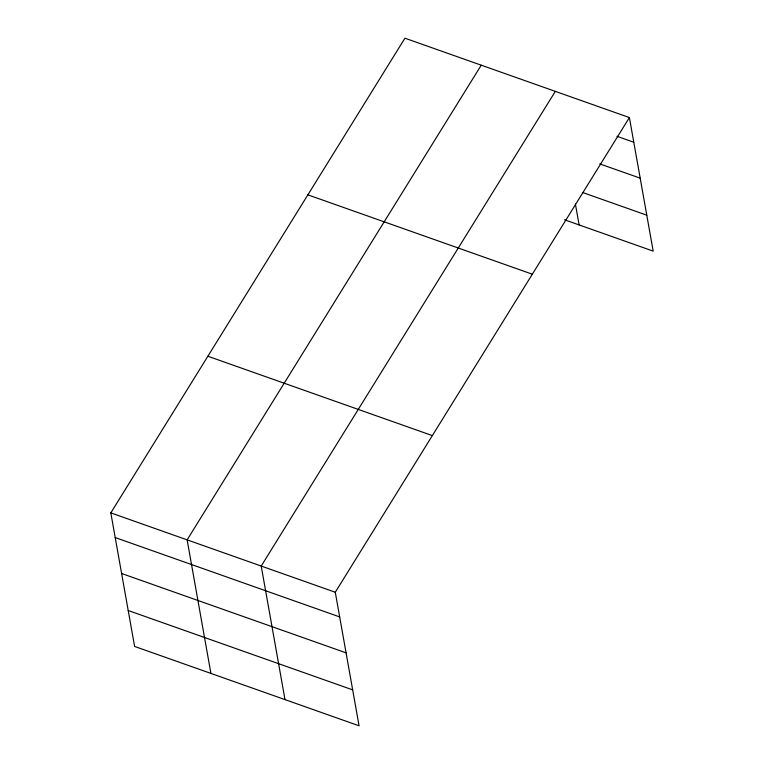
<?xml version="1.0" encoding="UTF-8"?>
<svg xmlns="http://www.w3.org/2000/svg" width="764" height="764" viewBox="0 0 764 764"><rect width="100%" height="100%" fill="white"/><g stroke="black" fill="none" stroke-linecap="round" stroke-linejoin="round"><path stroke-width="1.15" d="M629.393 117.56L335.281 592.243L359.07 725.8L134.607 646.439L110.818 512.883L404.93 38.2L629.393 117.56L653.182 251.117L564.52 219.774M481.244 65.179L187.132 539.861L210.921 673.428M555.323 91.374L261.212 566.057L285.001 699.614M616.959 136.288L633.786 142.238M599.788 163.888L640.194 178.165M582.808 192.566L646.783 215.19M307.873 194.849L532.336 274.2M207.875 356.234L432.338 435.595M110.818 512.883L335.281 592.243M115.211 537.56L339.674 616.92M121.61 573.497L346.082 652.848M128.209 610.512L352.672 689.873M575.397 204.064L579.112 224.931"/></g></svg>
